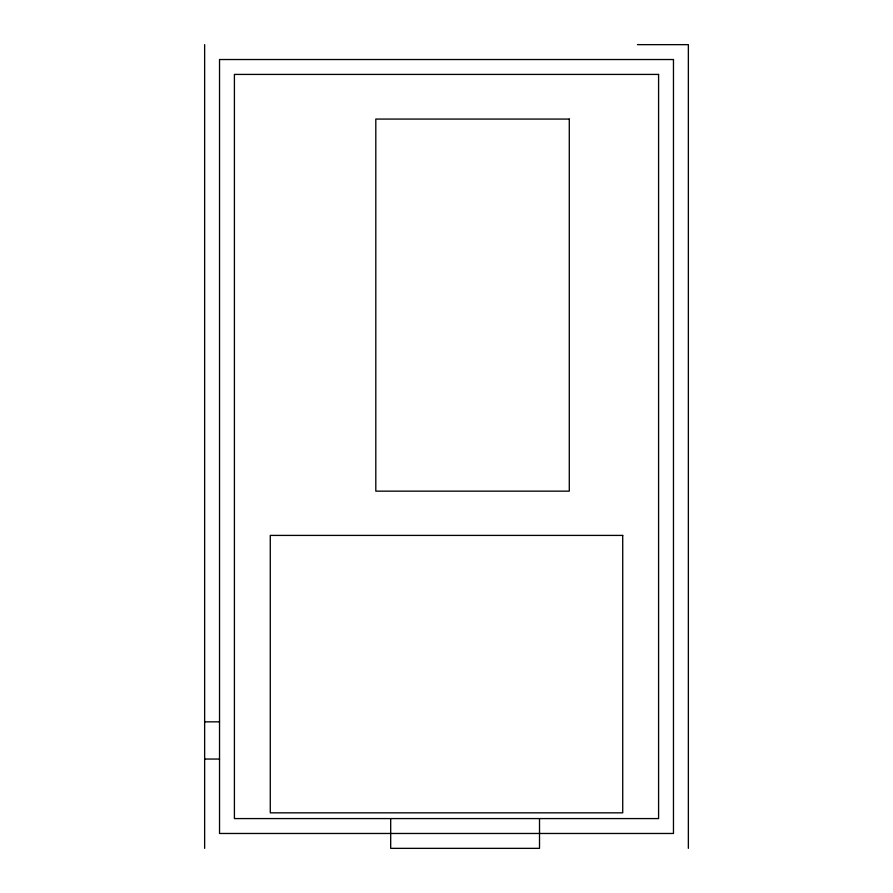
<?xml version="1.0" encoding="UTF-8"?>
<svg xmlns="http://www.w3.org/2000/svg" width="893" height="893" viewBox="0 0 893 893"><rect width="100%" height="100%" fill="white"/><g stroke="black" fill="none" stroke-linecap="round" stroke-linejoin="round"><path stroke-width="1.34" d="M637.479 44.65L688.358 44.65L688.358 848.35M204.642 721.845L219.533 721.845M204.642 759.05L219.533 759.05M539.517 818.58L539.517 848.35L390.688 848.35L390.688 818.58M204.642 44.65L204.642 848.35M673.467 59.53L219.533 59.53L219.533 833.47L673.467 833.47L673.467 59.53M658.587 74.42L234.412 74.42L234.412 818.58L658.587 818.58L658.587 74.42M569.288 119.07L375.808 119.07L375.808 491.15L569.288 491.15L569.288 119.07M622.722 535.409L270.278 535.409L270.278 812.831L622.722 812.831L622.722 535.409"/></g></svg>
